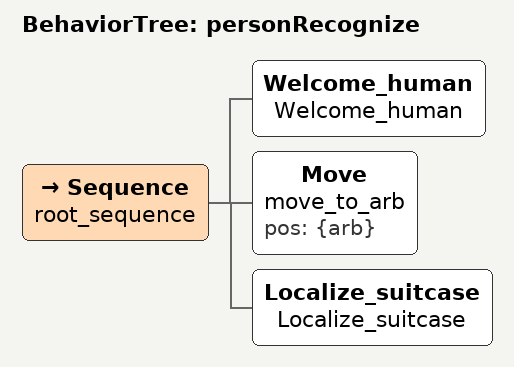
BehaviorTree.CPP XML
<root main_tree_to_execute = "personRecognize" >
     <BehaviorTree ID="personRecognize">

        <Sequence name="root_sequence">
            <Welcome_human name="Welcome_human"/>
            <Move name="move_to_arb" pos="{arb}"/>

            <Localize_suitcase name="Localize_suitcase"/>
        </Sequence>

     </BehaviorTree>
 </root>
